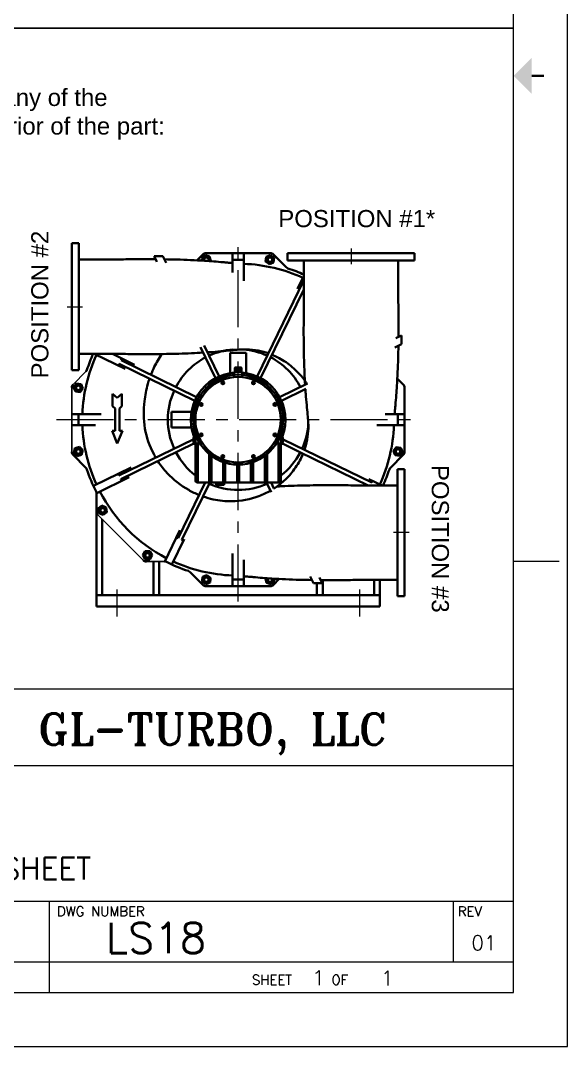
# Model space of a CAD drawing. Header units: inches. Extents: x 62 to 508, y 938 to 1278.
# Drawn here: x 412.4 to 508.1, y 938.5 to 1118 of the extents above; entities that cross this region are included whole.
import ezdxf
from ezdxf.enums import TextEntityAlignment as Align

# ---------------------------------------------------------------- set-up
doc = ezdxf.new("R2010")
doc.units = ezdxf.units.IN
doc.header["$MEASUREMENT"] = 0
doc.linetypes.add('点画线', pattern=[16, 10, -2, 2, -2])
doc.layers.add('Title Block', color=7, linetype='Continuous')
doc.layers.add('TXT', color=7, linetype='Continuous')
doc.layers.add('中心线层', color=1, linetype='点画线', lineweight=18)
doc.layers.add('粗实线层', color=7, linetype='Continuous', lineweight=35)
doc.styles.add('ACANSTS', font='romans.shx', dxfattribs={"height": 1})
doc.styles.add('Roman', font='romans')
doc.styles.add('ROMANS', font='romant.shx', dxfattribs={"height": 3.5})
doc.styles.get("Standard").update_dxf_attribs({"font": 'arial.ttf'})

# ---------------------------------------------------------------- blocks, each defined once
blk = doc.blocks.new('LONE STAR BLOWER TITLE BLOCK (SIZE A)')
at = {"layer": 'Title Block', "lineweight": 15}
for p, q in [((23.625, 0), (23.625, 18)), ((23.125, 0.5), (23.125, 17.5)), ((23.125, 4.5), (23.5469, 4.5)), ((23.125, 3.3125), (7.9451, 3.3125)), ((23.125, 3.3125), (9.0934, 3.3125)), ((23.125, 0.5), (23.125, 3.3125)), ((23.125, 2.6037), (17.3, 2.6037)), ((23.125, 1.3438), (17.3, 1.3438)), ((18.8158, 1.3438), (18.8158, 0.5)), ((22.5625, 1.3438), (22.5625, 0.7813)), ((23.125, 0.7813), (17.3, 0.7813)), ((0.5, 0.5), (23.125, 0.5)), ((15.025, 0.5), (23.125, 0.5)), ((0, 0), (23.625, 0))]:
    blk.add_line(p, q, dxfattribs=at)
at = {"layer": 'Title Block', "lineweight": 15, "const_width": 0.0225}
blk.add_lwpolyline([(23.4062, 9), (23.2938, 9)], dxfattribs=at)
at = {"layer": 'Title Block', "lineweight": 15}
blk.add_solid([(23.2938, 8.8313), (23.2938, 9.1688), (23.125, 9)], dxfattribs=at)
at = {"layer": 'Title Block', "lineweight": 15, "style": 'ACANSTS'}
for s, p in [('DWG NUMBER', (18.8873, 1.2088)), ('REV', (22.6075, 1.2088))]:
    blk.add_text(s, height=0.09, dxfattribs=at).set_placement(p)
blk.add_text('SHEET     OF', height=0.09, dxfattribs=at).set_placement((20.6971, 0.6181), align=Align.MIDDLE_LEFT)
at = {"layer": 'Title Block', "lineweight": 5, "insert": (18.7139, 3.0878), "char_height": 4.065102, "width": 5.507494, "attachment_point": 1, "style": 'ROMANS'}
blk.add_mtext('{\\H0.07143x;GL-TURBO, LLC}', dxfattribs=at)
at = {"layer": 'Title Block', "lineweight": 15, "style": 'ACANSTS'}
for tag, p, height in [('DRAWN_BY', (14.3692, 2.2855), 0.135), ('DRAWN_DATE', (15.5145, 2.2938), 0.135), ('DRAWING_SUBTITLE', (17.5134, 1.9768), 0.2025), ('CHECKED_BY', (14.3914, 1.9397), 0.135), ('CHECK_DATE', (15.4958, 1.9404), 0.135), ('ENGINEER', (14.3854, 1.6081), 0.135), ('ENG_DATE', (15.4868, 1.6029), 0.135), ('DRAWING_SUBTITLE', (17.5109, 1.5494), 0.2025), ('MANUFACTURING', (14.3811, 1.2706), 0.135), ('MFG_DATE', (15.4879, 1.2695), 0.135), ('CONTROL', (14.3811, 0.9331), 0.135), ('CONTROL_DATE', (15.4879, 0.932), 0.135), ('CAGE_CODE', (17.7275, 0.9163), 0.135), ('MODEL_FILE_NAME', (8.2952, 0.6111), 0.135), ('APPROVED_BY', (14.3698, 0.5685), 0.135), ('APPROVAL_DATE', (15.4796, 0.5615), 0.135)]:
    blk.add_attdef(tag, p, '', height=height, dxfattribs=at)
at = {"layer": 'Title Block', "lineweight": 15, "style": 'Roman', "flags": 8}
for tag, height, p in [('DWG_NUMBER', 0.2812, (18.9096, 1.1474)), ('SCALE', 0.135, (17.9035, 0.7041)), ('SHEETNUMBER', 0.135, (21.2556, 0.7041)), ('TOTA_SHEETS', 0.135, (21.8939, 0.7016))]:
    blk.add_attdef(tag, text='', height=height, dxfattribs=at).set_placement(p, align=Align.TOP_LEFT)
at = {"layer": 'Title Block', "lineweight": 15, "style": 'ACANSTS'}
blk.add_attdef('REVISION', text='', height=0.135, dxfattribs=at).set_placement((22.8495, 0.8933), align=Align.CENTER)

msp = doc.modelspace()

# ---------------------------------------------------------------- linework, layer by layer
for p, q in [((498.698, 1116.629), (300.05, 1116.629)), ((422.59, 1079.039), (421.33, 1079.039)), ((421.33, 1079.039), (421.33, 1079.039)), ((421.33, 1079.039), (421.33, 1057.817)), ((422.59, 1076.19), (422.59, 1079.039)), ((422.59, 1079.039), (422.59, 1079.039)), ((451.448, 1077.287), (449.479, 1077.287)), ((451.448, 1077.287), (451.448, 1077.287)), ((481.349, 1077.287), (460.127, 1077.287)), ((481.349, 1076.028), (481.349, 1077.287)), ((481.349, 1077.287), (481.349, 1077.287)), ((423.037, 1076.179), (422.59, 1076.19)), ((422.59, 1076.19), (422.59, 1076.19)), ((423.484, 1076.176), (423.037, 1076.179)), ((436.008, 1076.22), (435.561, 1076.221)), ((437.282, 1076.752), (435.748, 1076.754)), ((435.748, 1076.754), (435.748, 1076.754)), ((435.748, 1076.754), (436.008, 1076.22)), ((436.008, 1076.22), (436.008, 1076.22)), ((437.546, 1076.21), (437.282, 1076.752)), ((437.282, 1076.752), (437.282, 1076.752)), ((437.737, 1076.208), (437.546, 1076.21)), ((437.546, 1076.21), (437.546, 1076.21)), ((437.927, 1076.205), (437.737, 1076.208)), ((438.118, 1076.203), (437.927, 1076.205)), ((438.308, 1076.2), (438.118, 1076.203)), ((438.499, 1076.197), (438.308, 1076.2)), ((438.689, 1076.194), (438.499, 1076.197)), ((438.88, 1076.19), (438.689, 1076.194)), ((439.07, 1076.186), (438.88, 1076.19)), ((478.486, 1075.133), (478.49, 1075.58)), ((478.49, 1075.58), (478.5, 1076.028)), ((478.5, 1076.028), (478.5, 1076.028)), ((478.5, 1076.028), (481.349, 1076.028)), ((481.349, 1076.028), (481.349, 1076.028)), ((478.487, 1074.686), (478.486, 1075.133)), ((478.489, 1074.239), (478.487, 1074.686)), ((478.49, 1073.791), (478.489, 1074.239)), ((478.49, 1073.344), (478.49, 1073.791)), ((478.49, 1072.897), (478.49, 1073.344)), ((478.49, 1072.449), (478.49, 1072.897)), ((478.491, 1072.002), (478.49, 1072.449)), ((478.493, 1071.555), (478.491, 1072.002)), ((478.495, 1071.108), (478.493, 1071.555)), ((478.498, 1070.66), (478.495, 1071.108)), ((478.501, 1070.213), (478.498, 1070.66)), ((478.531, 1064.398), (478.53, 1064.846)), ((478.53, 1062.609), (478.531, 1063.056)), ((479.064, 1062.869), (478.53, 1062.609)), ((478.532, 1063.951), (478.531, 1064.398)), ((478.531, 1063.056), (478.532, 1063.504)), ((478.532, 1063.504), (478.532, 1063.951)), ((479.062, 1061.336), (479.064, 1062.869)), ((479.064, 1062.869), (479.064, 1062.869)), ((478.515, 1060.69), (478.518, 1060.88)), ((478.518, 1060.88), (478.52, 1061.071)), ((478.52, 1061.071), (479.062, 1061.336)), ((478.52, 1061.071), (478.52, 1061.071)), ((478.53, 1062.609), (478.53, 1062.609)), ((479.062, 1061.336), (479.062, 1061.336)), ((478.483, 1058.975), (478.488, 1059.166)), ((478.488, 1059.166), (478.492, 1059.356)), ((478.492, 1059.356), (478.496, 1059.547)), ((478.496, 1059.547), (478.5, 1059.737)), ((478.5, 1059.737), (478.504, 1059.928)), ((478.504, 1059.928), (478.507, 1060.118)), ((478.507, 1060.118), (478.51, 1060.309)), ((478.51, 1060.309), (478.513, 1060.499)), ((478.513, 1060.499), (478.515, 1060.69)), ((478.427, 1057.261), (478.434, 1057.452)), ((478.434, 1057.452), (478.441, 1057.642)), ((478.441, 1057.642), (478.448, 1057.833)), ((478.448, 1057.833), (478.455, 1058.023)), ((478.455, 1058.023), (478.461, 1058.213)), ((478.461, 1058.213), (478.467, 1058.404)), ((478.467, 1058.404), (478.473, 1058.594)), ((478.473, 1058.594), (478.478, 1058.785)), ((478.478, 1058.785), (478.483, 1058.975)), ((423.798, 1056.565), (421.56, 1054.327)), ((423.989, 1056.876), (423.798, 1056.565)), ((423.989, 1056.876), (423.798, 1056.565)), ((448.204, 1055.696), (447.484, 1055.442)), ((448.945, 1055.88), (448.204, 1055.696)), ((449.701, 1055.991), (448.945, 1055.88)), ((450.464, 1056.028), (449.701, 1055.991)), ((451.227, 1055.991), (450.464, 1056.028)), ((451.982, 1055.88), (451.227, 1055.991)), ((452.724, 1055.696), (451.982, 1055.88)), ((453.444, 1055.442), (452.724, 1055.696)), ((478.336, 1055.358), (478.347, 1055.548)), ((478.347, 1055.548), (478.357, 1055.738)), ((478.357, 1055.738), (478.367, 1055.929)), ((478.367, 1055.929), (478.376, 1056.119)), ((478.376, 1056.119), (478.385, 1056.309)), ((478.385, 1056.309), (478.394, 1056.5)), ((478.394, 1056.5), (478.403, 1056.69)), ((478.403, 1056.69), (478.411, 1056.88)), ((478.411, 1056.88), (478.419, 1057.071)), ((478.419, 1057.071), (478.427, 1057.261)), ((421.33, 1053.771), (421.33, 1051.436)), ((444.947, 1053.772), (444.428, 1053.211)), ((445.517, 1054.28), (444.947, 1053.772)), ((446.134, 1054.73), (445.517, 1054.28)), ((446.791, 1055.119), (446.134, 1054.73)), ((447.484, 1055.442), (446.791, 1055.119)), ((454.136, 1055.119), (453.444, 1055.442)), ((454.793, 1054.73), (454.136, 1055.119)), ((455.41, 1054.28), (454.793, 1054.73)), ((455.98, 1053.772), (455.41, 1054.28)), ((456.499, 1053.211), (455.98, 1053.772)), ((479.367, 1054.327), (478.336, 1055.358)), ((478.336, 1055.358), (478.336, 1055.358)), ((479.381, 1054.313), (479.367, 1054.327)), ((479.367, 1054.327), (479.367, 1054.327)), ((479.395, 1054.297), (479.381, 1054.313)), ((479.409, 1054.282), (479.395, 1054.297)), ((479.422, 1054.266), (479.409, 1054.282)), ((479.435, 1054.25), (479.422, 1054.266)), ((479.447, 1054.233), (479.435, 1054.25)), ((479.459, 1054.217), (479.447, 1054.233)), ((479.47, 1054.199), (479.459, 1054.217)), ((479.481, 1054.182), (479.47, 1054.199)), ((479.492, 1054.164), (479.481, 1054.182)), ((479.502, 1054.146), (479.492, 1054.164)), ((479.512, 1054.128), (479.502, 1054.146)), ((479.521, 1054.11), (479.512, 1054.128)), ((479.529, 1054.091), (479.521, 1054.11)), ((479.538, 1054.072), (479.529, 1054.091)), ((479.545, 1054.053), (479.538, 1054.072)), ((479.552, 1054.033), (479.545, 1054.053)), ((479.559, 1054.014), (479.552, 1054.033)), ((479.565, 1053.994), (479.559, 1054.014)), ((479.571, 1053.974), (479.565, 1053.994)), ((479.576, 1053.954), (479.571, 1053.974)), ((479.58, 1053.934), (479.576, 1053.954)), ((479.584, 1053.914), (479.58, 1053.934)), ((479.588, 1053.894), (479.584, 1053.914)), ((479.591, 1053.873), (479.588, 1053.894)), ((479.593, 1053.853), (479.591, 1053.873)), ((479.595, 1053.832), (479.593, 1053.853)), ((479.596, 1053.812), (479.595, 1053.832)), ((479.597, 1053.791), (479.596, 1053.812)), ((479.598, 1053.771), (479.597, 1053.791)), ((479.598, 1051.436), (479.598, 1053.771)), ((479.598, 1053.771), (479.598, 1053.771)), ((443.566, 1051.952), (443.231, 1051.266)), ((443.967, 1052.602), (443.566, 1051.952)), ((444.428, 1053.211), (443.967, 1052.602)), ((456.96, 1052.602), (456.499, 1053.211)), ((457.361, 1051.952), (456.96, 1052.602)), ((457.696, 1051.266), (457.361, 1051.952)), ((421.33, 1051.436), (421.33, 1051.436)), ((421.33, 1051.436), (421.33, 1049.138)), ((442.963, 1050.551), (442.766, 1049.813)), ((443.231, 1051.266), (442.963, 1050.551)), ((457.964, 1050.551), (457.696, 1051.266)), ((458.161, 1049.813), (457.964, 1050.551)), ((479.598, 1049.138), (479.598, 1051.436)), ((479.598, 1051.436), (479.598, 1051.436)), ((421.33, 1049.138), (421.33, 1049.138)), ((421.33, 1049.138), (421.33, 1047.169)), ((442.642, 1049.059), (442.59, 1048.206)), ((442.766, 1049.813), (442.642, 1049.059)), ((442.642, 1049.059), (442.642, 1049.059)), ((458.285, 1049.059), (458.161, 1049.813)), ((458.289, 1049.029), (458.285, 1049.059)), ((458.285, 1049.059), (458.285, 1049.059)), ((458.292, 1048.999), (458.289, 1049.029)), ((458.295, 1048.969), (458.292, 1048.999)), ((458.298, 1048.939), (458.295, 1048.969)), ((458.301, 1048.909), (458.298, 1048.939)), ((458.304, 1048.879), (458.301, 1048.909)), ((458.307, 1048.848), (458.304, 1048.879)), ((458.31, 1048.818), (458.307, 1048.848)), ((458.312, 1048.788), (458.31, 1048.818)), ((458.314, 1048.758), (458.312, 1048.788)), ((458.317, 1048.728), (458.314, 1048.758)), ((458.319, 1048.698), (458.317, 1048.728)), ((458.321, 1048.667), (458.319, 1048.698)), ((458.323, 1048.637), (458.321, 1048.667)), ((458.325, 1048.607), (458.323, 1048.637)), ((458.326, 1048.577), (458.325, 1048.607)), ((458.328, 1048.547), (458.326, 1048.577)), ((458.329, 1048.516), (458.328, 1048.547)), ((458.331, 1048.486), (458.329, 1048.516)), ((458.332, 1048.456), (458.331, 1048.486)), ((458.333, 1048.426), (458.332, 1048.456)), ((458.334, 1048.396), (458.333, 1048.426)), ((458.335, 1048.365), (458.334, 1048.396)), ((458.336, 1048.335), (458.335, 1048.365)), ((458.336, 1048.305), (458.336, 1048.335)), ((479.598, 1047.169), (479.598, 1049.138)), ((421.33, 1047.169), (421.33, 1047.169)), ((421.33, 1047.169), (421.33, 1042.537)), ((442.59, 1048.206), (442.63, 1047.353)), ((442.63, 1047.353), (442.763, 1046.509)), ((458.153, 1046.457), (458.291, 1047.3)), ((458.291, 1047.3), (458.338, 1048.154)), ((458.337, 1048.275), (458.336, 1048.305)), ((458.337, 1048.244), (458.337, 1048.275)), ((458.337, 1048.214), (458.337, 1048.244)), ((458.338, 1048.184), (458.337, 1048.214)), ((458.338, 1048.154), (458.338, 1048.184)), ((479.598, 1042.537), (479.598, 1047.169)), ((479.598, 1047.169), (479.598, 1047.169)), ((442.763, 1046.509), (442.987, 1045.684)), ((442.987, 1045.684), (443.298, 1044.889)), ((443.298, 1044.889), (443.694, 1044.132)), ((457.206, 1044.086), (457.607, 1044.841)), ((457.607, 1044.841), (457.924, 1045.634)), ((457.924, 1045.634), (458.153, 1046.457)), ((443.694, 1044.132), (444.17, 1043.422)), ((444.17, 1043.422), (444.72, 1042.768)), ((456.171, 1042.729), (456.726, 1043.38)), ((456.726, 1043.38), (457.206, 1044.086)), ((421.56, 1041.98), (423.798, 1039.742)), ((444.72, 1042.768), (445.337, 1042.177)), ((445.337, 1042.177), (446.015, 1041.657)), ((446.015, 1041.657), (446.745, 1041.213)), ((446.745, 1041.213), (447.519, 1040.851)), ((453.36, 1040.831), (454.136, 1041.188)), ((454.136, 1041.188), (454.869, 1041.627)), ((454.869, 1041.627), (455.55, 1042.143)), ((455.55, 1042.143), (456.171, 1042.729)), ((477.129, 1039.742), (479.367, 1041.98)), ((479.367, 1041.98), (479.381, 1041.995)), ((479.367, 1041.98), (479.367, 1041.98)), ((479.381, 1041.995), (479.395, 1042.01)), ((479.395, 1042.01), (479.409, 1042.025)), ((479.409, 1042.025), (479.422, 1042.041)), ((479.422, 1042.041), (479.435, 1042.057)), ((479.435, 1042.057), (479.447, 1042.074)), ((479.447, 1042.074), (479.459, 1042.091)), ((479.459, 1042.091), (479.47, 1042.108)), ((479.47, 1042.108), (479.481, 1042.125)), ((479.481, 1042.125), (479.492, 1042.143)), ((479.492, 1042.143), (479.502, 1042.161)), ((479.502, 1042.161), (479.512, 1042.179)), ((479.512, 1042.179), (479.521, 1042.198)), ((479.521, 1042.198), (479.529, 1042.216)), ((479.529, 1042.216), (479.538, 1042.235)), ((479.538, 1042.235), (479.545, 1042.254)), ((479.545, 1042.254), (479.552, 1042.274)), ((479.552, 1042.274), (479.559, 1042.293)), ((479.559, 1042.293), (479.565, 1042.313)), ((479.565, 1042.313), (479.571, 1042.333)), ((479.571, 1042.333), (479.576, 1042.353)), ((479.576, 1042.353), (479.58, 1042.373)), ((479.58, 1042.373), (479.584, 1042.393)), ((479.584, 1042.393), (479.588, 1042.413)), ((479.588, 1042.413), (479.591, 1042.434)), ((479.591, 1042.434), (479.593, 1042.454)), ((479.593, 1042.454), (479.595, 1042.475)), ((479.595, 1042.475), (479.596, 1042.495)), ((479.596, 1042.495), (479.597, 1042.516)), ((479.597, 1042.516), (479.598, 1042.537)), ((479.598, 1042.537), (479.598, 1042.537)), ((423.798, 1039.742), (423.989, 1039.432)), ((423.798, 1039.742), (423.989, 1039.432)), ((447.519, 1040.851), (448.327, 1040.575)), ((448.327, 1040.575), (449.161, 1040.388)), ((449.161, 1040.388), (450.01, 1040.293)), ((450.01, 1040.293), (450.865, 1040.29)), ((450.865, 1040.29), (451.714, 1040.38)), ((451.714, 1040.38), (452.549, 1040.561)), ((452.549, 1040.561), (453.36, 1040.831)), ((476.873, 1039.236), (476.906, 1039.334)), ((476.906, 1039.334), (476.938, 1039.432)), ((476.938, 1039.432), (477.129, 1039.742)), ((476.938, 1039.432), (477.129, 1039.742)), ((476.942, 1039.443), (476.938, 1039.432)), ((476.946, 1039.455), (476.942, 1039.443)), ((476.95, 1039.466), (476.946, 1039.455)), ((476.955, 1039.478), (476.95, 1039.466)), ((476.959, 1039.489), (476.955, 1039.478)), ((476.964, 1039.5), (476.959, 1039.489)), ((476.969, 1039.512), (476.964, 1039.5)), ((476.974, 1039.523), (476.969, 1039.512)), ((476.98, 1039.534), (476.974, 1039.523)), ((476.985, 1039.545), (476.98, 1039.534)), ((476.991, 1039.555), (476.985, 1039.545)), ((476.997, 1039.566), (476.991, 1039.555)), ((477.003, 1039.577), (476.997, 1039.566)), ((477.009, 1039.588), (477.003, 1039.577)), ((477.015, 1039.598), (477.009, 1039.588)), ((477.022, 1039.608), (477.015, 1039.598)), ((477.028, 1039.619), (477.022, 1039.608)), ((477.035, 1039.629), (477.028, 1039.619)), ((477.042, 1039.639), (477.035, 1039.629)), ((477.049, 1039.649), (477.042, 1039.639)), ((477.057, 1039.659), (477.049, 1039.649)), ((477.064, 1039.669), (477.057, 1039.659)), ((477.072, 1039.678), (477.064, 1039.669)), ((477.08, 1039.688), (477.072, 1039.678)), ((477.087, 1039.697), (477.08, 1039.688)), ((477.095, 1039.706), (477.087, 1039.697)), ((477.104, 1039.715), (477.095, 1039.706)), ((477.112, 1039.724), (477.104, 1039.715)), ((477.12, 1039.733), (477.112, 1039.724)), ((477.129, 1039.742), (477.12, 1039.733)), ((424.366, 1038.363), (424.402, 1038.267)), ((424.402, 1038.267), (424.439, 1038.171)), ((476.222, 1037.501), (476.261, 1037.597)), ((476.261, 1037.597), (476.3, 1037.692)), ((476.3, 1037.692), (476.338, 1037.787)), ((476.338, 1037.787), (476.377, 1037.883)), ((476.377, 1037.883), (476.414, 1037.979)), ((476.414, 1037.979), (476.452, 1038.075)), ((476.452, 1038.075), (476.489, 1038.171)), ((476.489, 1038.171), (476.525, 1038.267)), ((476.525, 1038.267), (476.562, 1038.363)), ((476.562, 1038.363), (476.598, 1038.46)), ((476.598, 1038.46), (476.633, 1038.556)), ((476.633, 1038.556), (476.669, 1038.653)), ((476.669, 1038.653), (476.704, 1038.75)), ((476.704, 1038.75), (476.738, 1038.847)), ((476.738, 1038.847), (476.772, 1038.944)), ((476.772, 1038.944), (476.806, 1039.041)), ((476.806, 1039.041), (476.84, 1039.139)), ((476.84, 1039.139), (476.873, 1039.236)), ((479.598, 1017.268), (479.598, 1038.49)), ((475.845, 1036.631), (475.854, 1036.651)), ((475.854, 1036.651), (475.896, 1036.745)), ((475.896, 1036.745), (475.938, 1036.839)), ((475.938, 1036.839), (475.98, 1036.933)), ((475.98, 1036.933), (476.021, 1037.027)), ((476.021, 1037.027), (476.062, 1037.122)), ((476.062, 1037.122), (476.102, 1037.217)), ((476.102, 1037.217), (476.143, 1037.311)), ((476.143, 1037.311), (476.182, 1037.406)), ((476.182, 1037.406), (476.222, 1037.501)), ((425.576, 1035.601), (425.661, 1035.246)), ((425.576, 1035.601), (425.661, 1035.246)), ((425.661, 1035.246), (425.661, 1017.445)), ((425.661, 1032.081), (425.661, 1035.246)), ((433.835, 1023.581), (425.891, 1031.525)), ((437.556, 1023.35), (434.391, 1023.35)), ((441.742, 1021.679), (442.052, 1021.488)), ((441.742, 1021.679), (442.052, 1021.488)), ((442.052, 1021.488), (444.29, 1019.25)), ((456.637, 1019.25), (457.668, 1020.281)), ((461.857, 1020.121), (462.047, 1020.117)), ((462.047, 1020.117), (462.238, 1020.114)), ((462.238, 1020.114), (462.428, 1020.11)), ((462.428, 1020.11), (462.619, 1020.107)), ((462.619, 1020.107), (462.809, 1020.104)), ((462.809, 1020.104), (463, 1020.102)), ((463, 1020.102), (463.191, 1020.099)), ((463.191, 1020.099), (463.381, 1020.097)), ((463.381, 1020.097), (463.381, 1020.097)), ((463.381, 1020.097), (463.646, 1019.555)), ((465.179, 1019.553), (464.919, 1020.087)), ((464.919, 1020.087), (464.919, 1020.087)), ((464.919, 1020.087), (465.367, 1020.086)), ((465.367, 1020.086), (465.814, 1020.085)), ((475.267, 1017.445), (475.267, 1020.128)), ((477.443, 1020.131), (477.89, 1020.128)), ((477.89, 1020.128), (478.338, 1020.118)), ((478.338, 1020.118), (478.338, 1020.118)), ((478.338, 1020.118), (478.338, 1017.268)), ((444.29, 1019.25), (444.29, 1019.25)), ((444.29, 1019.25), (444.305, 1019.236)), ((444.305, 1019.236), (444.32, 1019.222)), ((444.32, 1019.222), (444.335, 1019.208)), ((444.335, 1019.208), (444.351, 1019.195)), ((444.351, 1019.195), (444.367, 1019.182)), ((444.367, 1019.182), (444.384, 1019.17)), ((444.384, 1019.17), (444.401, 1019.158)), ((444.401, 1019.158), (444.418, 1019.147)), ((444.418, 1019.147), (444.435, 1019.136)), ((444.435, 1019.136), (444.453, 1019.125)), ((444.453, 1019.125), (444.471, 1019.115)), ((444.471, 1019.115), (444.489, 1019.106)), ((444.489, 1019.106), (444.508, 1019.096)), ((444.508, 1019.096), (444.526, 1019.088)), ((444.526, 1019.088), (444.545, 1019.08)), ((444.545, 1019.08), (444.565, 1019.072)), ((444.565, 1019.072), (444.584, 1019.065)), ((444.584, 1019.065), (444.603, 1019.058)), ((444.603, 1019.058), (444.623, 1019.052)), ((444.623, 1019.052), (444.643, 1019.047)), ((444.643, 1019.047), (444.663, 1019.041)), ((444.663, 1019.041), (444.683, 1019.037)), ((444.683, 1019.037), (444.703, 1019.033)), ((444.703, 1019.033), (444.724, 1019.029)), ((444.724, 1019.029), (444.744, 1019.026)), ((444.744, 1019.026), (444.764, 1019.024)), ((444.764, 1019.024), (444.785, 1019.022)), ((444.785, 1019.022), (444.806, 1019.021)), ((444.806, 1019.021), (444.826, 1019.02)), ((444.826, 1019.02), (444.847, 1019.02)), ((444.847, 1019.02), (444.847, 1019.02)), ((444.847, 1019.02), (449.479, 1019.02)), ((449.479, 1019.02), (449.479, 1019.02)), ((449.479, 1019.02), (451.448, 1019.02)), ((449.479, 1019.02), (449.479, 1019.02)), ((449.479, 1019.02), (451.448, 1019.02)), ((451.448, 1019.02), (451.448, 1019.02)), ((451.448, 1019.02), (456.081, 1019.02)), ((456.081, 1019.02), (456.081, 1019.02)), ((456.081, 1019.02), (456.101, 1019.02)), ((456.101, 1019.02), (456.122, 1019.021)), ((456.122, 1019.021), (456.142, 1019.022)), ((456.142, 1019.022), (456.163, 1019.024)), ((456.163, 1019.024), (456.183, 1019.026)), ((456.183, 1019.026), (456.204, 1019.029)), ((456.204, 1019.029), (456.224, 1019.033)), ((456.224, 1019.033), (456.244, 1019.037)), ((456.244, 1019.037), (456.264, 1019.041)), ((456.264, 1019.041), (456.284, 1019.047)), ((456.284, 1019.047), (456.304, 1019.052)), ((456.304, 1019.052), (456.324, 1019.058)), ((456.324, 1019.058), (456.343, 1019.065)), ((456.343, 1019.065), (456.363, 1019.072)), ((456.363, 1019.072), (456.382, 1019.08)), ((456.382, 1019.08), (456.401, 1019.088)), ((456.401, 1019.088), (456.42, 1019.096)), ((456.42, 1019.096), (456.438, 1019.106)), ((456.438, 1019.106), (456.456, 1019.115)), ((456.456, 1019.115), (456.474, 1019.125)), ((456.474, 1019.125), (456.492, 1019.136)), ((456.492, 1019.136), (456.509, 1019.147)), ((456.509, 1019.147), (456.527, 1019.158)), ((456.527, 1019.158), (456.543, 1019.17)), ((456.543, 1019.17), (456.56, 1019.182)), ((456.56, 1019.182), (456.576, 1019.195)), ((456.576, 1019.195), (456.592, 1019.208)), ((456.592, 1019.208), (456.607, 1019.222)), ((456.607, 1019.222), (456.623, 1019.236)), ((456.623, 1019.236), (456.637, 1019.25)), ((456.637, 1019.25), (456.637, 1019.25)), ((463.646, 1019.555), (463.646, 1019.555)), ((463.646, 1019.555), (465.179, 1019.553)), ((465.179, 1019.553), (465.179, 1019.553)), ((475.267, 1015.476), (475.267, 1017.445)), ((478.338, 1017.268), (478.338, 1017.268)), ((478.338, 1017.268), (479.598, 1017.268)), ((479.598, 1017.268), (479.598, 1017.268)), ((464.637, 1015.476), (471.724, 1015.476)), ((471.724, 1015.476), (471.724, 1015.476)), ((471.724, 1015.476), (475.267, 1015.476)), ((475.267, 1015.476), (475.267, 1015.476))]:
    msp.add_line(p, q)
msp.add_arc((450.464, 1048.154), 12.303, 85.34875, 94.43224)
at = {"layer": '中心线层'}
for p, q in [((450.464, 1016.327), (450.464, 1079.981)), ((470.227, 1078.079), (470.227, 1075.379)), ((420.539, 1067.917), (423.239, 1067.917)), ((418.637, 1048.154), (482.291, 1048.154)), ((480.389, 1028.39), (477.689, 1028.39)), ((429.204, 1018.429), (429.204, 1013.705)), ((471.724, 1018.429), (471.724, 1013.705))]:
    msp.add_line(p, q, dxfattribs=at)
at = {"layer": '粗实线层'}
for p, q in [((422.59, 1079.039), (421.33, 1079.039)), ((421.33, 1056.795), (421.33, 1079.039)), ((422.59, 1079.039), (422.59, 1056.795)), ((444.29, 1077.057), (443.259, 1076.026)), ((449.342, 1077.287), (444.847, 1077.287)), ((456.081, 1077.287), (449.342, 1077.287)), ((449.479, 1073.894), (449.479, 1077.287)), ((451.448, 1077.287), (451.448, 1072.421)), ((458.875, 1074.819), (456.637, 1077.057)), ((459.105, 1076.028), (459.105, 1077.287)), ((459.105, 1077.287), (481.349, 1077.287)), ((481.349, 1076.028), (481.349, 1077.287)), ((436.225, 1075.775), (435.748, 1076.754)), ((435.748, 1076.754), (437.282, 1076.752)), ((437.84, 1075.607), (437.282, 1076.752)), ((444.683, 1076.939), (444.105, 1076.36)), ((444.105, 1076.36), (444.211, 1075.965)), ((445.474, 1076.727), (444.683, 1076.939)), ((445.686, 1075.937), (445.474, 1076.727)), ((445.624, 1075.875), (445.686, 1075.937)), ((449.479, 1076.106), (451.448, 1076.106)), ((455.383, 1076.647), (455.276, 1075.835)), ((455.276, 1075.835), (455.925, 1075.337)), ((456.139, 1076.96), (455.383, 1076.647)), ((455.925, 1075.337), (456.681, 1075.65)), ((456.788, 1076.462), (456.139, 1076.96)), ((456.681, 1075.65), (456.788, 1076.462)), ((481.349, 1076.028), (459.105, 1076.028)), ((453.766, 1055.733), (461.983, 1072.581)), ((460.854, 1071.028), (461.801, 1072.97)), ((461.183, 1071.703), (461.484, 1071.556)), ((454.403, 1055.422), (461.975, 1070.948)), ((478.085, 1062.392), (479.064, 1062.869)), ((479.064, 1062.869), (479.062, 1061.336)), ((447.161, 1055.733), (444.524, 1061.139)), ((477.917, 1060.777), (479.062, 1061.336)), ((430.681, 1057.036), (425.269, 1059.676)), ((432.317, 1057.771), (428.443, 1059.66)), ((446.524, 1055.422), (443.887, 1060.829)), ((449.086, 1056.306), (449.086, 1059.851)), ((449.513, 1059.851), (449.086, 1059.851)), ((451.842, 1059.851), (449.513, 1059.851)), ((451.842, 1059.851), (451.842, 1056.306)), ((429.5, 1057.612), (429.647, 1057.912)), ((429.647, 1057.912), (442.884, 1051.456)), ((429.958, 1058.549), (430.104, 1058.85)), ((429.958, 1058.549), (443.195, 1052.093)), ((449.932, 1057.287), (449.873, 1057.228)), ((449.932, 1057.287), (450.995, 1057.287)), ((450.995, 1057.287), (451.054, 1057.228)), ((422.59, 1056.795), (421.33, 1056.795)), ((446.762, 1055.546), (447.071, 1054.801)), ((447.853, 1055.998), (448.161, 1055.255)), ((449.775, 1056.5), (449.775, 1055.602)), ((449.775, 1056.5), (451.153, 1056.5)), ((449.873, 1056.658), (449.873, 1057.228)), ((449.873, 1057.228), (449.881, 1057.228)), ((449.873, 1056.658), (451.054, 1056.658)), ((449.873, 1056.5), (449.873, 1056.618)), ((449.873, 1056.618), (451.054, 1056.618)), ((449.901, 1057.248), (449.881, 1057.228)), ((449.881, 1056.658), (449.881, 1057.228)), ((449.901, 1057.248), (449.901, 1056.658)), ((449.901, 1057.248), (449.996, 1057.248)), ((449.912, 1056.618), (449.912, 1056.658)), ((449.982, 1057.228), (449.996, 1057.248)), ((449.982, 1056.658), (449.982, 1057.228)), ((449.982, 1057.228), (450.122, 1057.228)), ((450.136, 1057.248), (450.122, 1057.228)), ((450.122, 1056.658), (450.122, 1057.228)), ((450.136, 1057.248), (450.136, 1056.658)), ((450.136, 1057.248), (450.365, 1057.248)), ((450.365, 1056.658), (450.365, 1057.248)), ((450.365, 1057.228), (450.562, 1057.228)), ((450.562, 1056.658), (450.562, 1057.248)), ((450.562, 1057.248), (450.792, 1057.248)), ((450.792, 1057.248), (450.792, 1056.658)), ((450.806, 1057.228), (450.792, 1057.248)), ((450.806, 1056.658), (450.806, 1057.228)), ((450.806, 1057.228), (450.945, 1057.228)), ((450.931, 1057.248), (450.945, 1057.228)), ((450.931, 1057.248), (451.026, 1057.248)), ((450.945, 1056.658), (450.945, 1057.228)), ((451.015, 1056.618), (451.015, 1056.658)), ((451.026, 1057.248), (451.026, 1056.658)), ((451.046, 1057.228), (451.026, 1057.248)), ((451.046, 1056.658), (451.046, 1057.228)), ((451.046, 1057.228), (451.054, 1057.228)), ((451.054, 1056.658), (451.054, 1057.228)), ((451.054, 1056.5), (451.054, 1056.618)), ((451.153, 1056.5), (451.153, 1055.602)), ((453.074, 1055.998), (452.766, 1055.255)), ((454.165, 1055.546), (453.856, 1054.801)), ((422.156, 1054.478), (421.658, 1053.829)), ((421.658, 1053.829), (421.971, 1053.073)), ((422.967, 1054.371), (422.156, 1054.478)), ((423.28, 1053.615), (422.967, 1054.371)), ((444.698, 1053.373), (444.971, 1053.846)), ((444.971, 1053.846), (445.517, 1053.846)), ((445.517, 1053.846), (445.555, 1053.78)), ((447.722, 1054.727), (447.654, 1054.61)), ((447.654, 1054.61), (447.722, 1054.493)), ((447.857, 1054.727), (447.722, 1054.727)), ((447.722, 1054.493), (447.857, 1054.493)), ((447.924, 1054.61), (447.857, 1054.727)), ((447.857, 1054.493), (447.924, 1054.61)), ((453.07, 1054.727), (453.003, 1054.61)), ((453.003, 1054.61), (453.07, 1054.493)), ((453.205, 1054.727), (453.07, 1054.727)), ((453.07, 1054.493), (453.205, 1054.493)), ((453.273, 1054.61), (453.205, 1054.727)), ((453.205, 1054.493), (453.273, 1054.61)), ((455.373, 1053.78), (455.411, 1053.846)), ((455.411, 1053.846), (455.956, 1053.846)), ((455.956, 1053.846), (456.229, 1053.373)), ((457.732, 1052.093), (462.588, 1054.461)), ((479.367, 1054.327), (478.336, 1055.358)), ((479.598, 1042.537), (479.598, 1053.771)), ((421.971, 1053.073), (422.782, 1052.966)), ((422.782, 1052.966), (423.28, 1053.615)), ((428.469, 1050.49), (428.469, 1052.656)), ((428.469, 1052.656), (429.295, 1051.962)), ((429.295, 1051.962), (430.122, 1052.656)), ((430.122, 1052.656), (430.122, 1050.49)), ((444.859, 1053.095), (444.698, 1053.373)), ((456.229, 1053.373), (456.068, 1053.095)), ((458.043, 1051.456), (462.328, 1053.546)), ((428.902, 1050.127), (428.469, 1050.49)), ((428.902, 1046.18), (428.902, 1050.127)), ((430.122, 1050.49), (429.689, 1050.127)), ((429.689, 1050.127), (429.689, 1046.18)), ((442.619, 1050.764), (443.356, 1050.458)), ((443.071, 1051.855), (443.803, 1051.552)), ((443.94, 1050.945), (443.872, 1050.828)), ((443.872, 1050.828), (443.94, 1050.711)), ((444.075, 1050.945), (443.94, 1050.945)), ((443.94, 1050.711), (444.075, 1050.711)), ((444.142, 1050.828), (444.075, 1050.945)), ((444.075, 1050.711), (444.142, 1050.828)), ((456.852, 1050.945), (456.785, 1050.828)), ((456.785, 1050.828), (456.852, 1050.711)), ((456.987, 1050.945), (456.852, 1050.945)), ((456.852, 1050.711), (456.987, 1050.711)), ((457.055, 1050.828), (456.987, 1050.945)), ((456.987, 1050.711), (457.055, 1050.828)), ((457.857, 1051.855), (457.124, 1051.552)), ((458.309, 1050.764), (457.571, 1050.458)), ((421.33, 1049.138), (426.489, 1049.138)), ((422.511, 1047.169), (422.511, 1049.138)), ((438.766, 1049.532), (438.766, 1046.776)), ((438.766, 1049.532), (442.312, 1049.532)), ((442.536, 1048.154), (442.809, 1048.626)), ((442.809, 1048.626), (443.001, 1048.626)), ((457.927, 1048.626), (458.118, 1048.626)), ((458.118, 1048.626), (458.391, 1048.154)), ((476.204, 1049.138), (479.598, 1049.138)), ((478.416, 1049.138), (478.416, 1047.169)), ((421.33, 1047.169), (425.481, 1047.169)), ((442.312, 1046.776), (438.766, 1046.776)), ((442.809, 1047.681), (442.536, 1048.154)), ((442.983, 1047.681), (442.809, 1047.681)), ((442.983, 1048.154), (442.983, 1037.528)), ((457.944, 1037.528), (457.944, 1048.154)), ((458.118, 1047.681), (457.944, 1047.681)), ((458.391, 1048.154), (458.118, 1047.681)), ((479.598, 1047.169), (474.731, 1047.169)), ((428.39, 1046.18), (428.902, 1046.18)), ((429.295, 1043.994), (428.39, 1046.18)), ((430.201, 1046.18), (429.295, 1043.994)), ((429.689, 1046.18), (430.201, 1046.18)), ((442.619, 1045.543), (442.983, 1045.694)), ((442.736, 1045.299), (442.983, 1045.299)), ((443.94, 1045.596), (443.872, 1045.479)), ((443.872, 1045.479), (443.94, 1045.362)), ((444.075, 1045.596), (443.94, 1045.596)), ((443.94, 1045.362), (444.075, 1045.362)), ((444.142, 1045.479), (444.075, 1045.596)), ((444.075, 1045.362), (444.142, 1045.479)), ((456.852, 1045.596), (456.785, 1045.479)), ((456.785, 1045.479), (456.852, 1045.362)), ((456.987, 1045.596), (456.852, 1045.596)), ((456.852, 1045.362), (456.987, 1045.362)), ((457.055, 1045.479), (456.987, 1045.596)), ((456.987, 1045.362), (457.055, 1045.479)), ((458.309, 1045.543), (457.944, 1045.694)), ((458.191, 1045.299), (457.944, 1045.299)), ((421.89, 1043.164), (421.678, 1042.373)), ((422.681, 1043.375), (421.89, 1043.164)), ((423.259, 1042.797), (422.681, 1043.375)), ((429.597, 1038.37), (442.598, 1044.711)), ((429.907, 1037.733), (442.692, 1043.969)), ((442.736, 1043.921), (442.983, 1043.921)), ((443.377, 1037.144), (443.377, 1044.006)), ((457.55, 1037.144), (457.55, 1044.006)), ((458.191, 1043.921), (457.944, 1043.921)), ((461.259, 1042.494), (458.235, 1043.969)), ((473.866, 1037.134), (458.33, 1044.711)), ((478.145, 1043.341), (477.647, 1042.692)), ((478.957, 1043.234), (478.145, 1043.341)), ((479.27, 1042.478), (478.957, 1043.234)), ((421.56, 1041.98), (423.798, 1039.742)), ((421.678, 1042.373), (422.257, 1041.795)), ((422.257, 1041.795), (423.047, 1042.006)), ((423.047, 1042.006), (423.259, 1042.797)), ((445.405, 1037.144), (445.405, 1042.473)), ((445.798, 1037.144), (445.798, 1041.539)), ((447.722, 1041.814), (447.654, 1041.697)), ((447.654, 1041.697), (447.722, 1041.58)), ((447.857, 1041.814), (447.722, 1041.814)), ((447.722, 1041.58), (447.857, 1041.58)), ((447.924, 1041.697), (447.857, 1041.814)), ((447.857, 1041.58), (447.924, 1041.697)), ((453.07, 1041.814), (453.003, 1041.697)), ((453.003, 1041.697), (453.07, 1041.58)), ((453.205, 1041.814), (453.07, 1041.814)), ((453.07, 1041.58), (453.205, 1041.58)), ((453.273, 1041.697), (453.205, 1041.814)), ((453.205, 1041.58), (453.273, 1041.697)), ((455.129, 1037.144), (455.129, 1041.539)), ((455.523, 1037.144), (455.523, 1042.473)), ((473.258, 1036.642), (461.276, 1042.486)), ((477.129, 1039.742), (479.367, 1041.98)), ((477.647, 1042.692), (477.96, 1041.936)), ((477.96, 1041.936), (478.772, 1041.829)), ((478.772, 1041.829), (479.27, 1042.478)), ((431.755, 1039.795), (425.111, 1036.555)), ((447.826, 1037.144), (447.826, 1040.887)), ((448.22, 1037.144), (448.22, 1040.5)), ((450.267, 1037.144), (450.267, 1040.302)), ((450.661, 1037.144), (450.661, 1040.302)), ((452.708, 1037.144), (452.708, 1040.5)), ((453.101, 1037.144), (453.101, 1040.887)), ((478.338, 1039.512), (479.598, 1039.512)), ((478.338, 1017.268), (478.338, 1039.512)), ((479.598, 1039.512), (479.598, 1017.268)), ((431.373, 1038.076), (425.715, 1035.316)), ((429.597, 1038.37), (429.45, 1038.671)), ((430.054, 1037.433), (429.907, 1037.733)), ((473.338, 1037.763), (475.659, 1036.632)), ((439.959, 1027.424), (444.7, 1037.144)), ((440.596, 1027.114), (445.488, 1037.144)), ((457.56, 1037.144), (443.368, 1037.144)), ((446.625, 1037.144), (446.625, 1036.736)), ((446.625, 1036.736), (446.625, 1037.144)), ((448.003, 1036.736), (446.625, 1036.736)), ((448.003, 1037.144), (448.003, 1036.736)), ((448.003, 1036.736), (448.003, 1037.144)), ((456.244, 1035.494), (455.439, 1037.144)), ((456.737, 1036.1), (456.228, 1037.144)), ((474.013, 1037.434), (473.866, 1037.134)), ((425.661, 1015.476), (425.661, 1035.246)), ((426.624, 1033.107), (425.975, 1032.609)), ((425.975, 1032.609), (426.082, 1031.798)), ((427.38, 1032.794), (426.624, 1033.107)), ((427.487, 1031.983), (427.38, 1032.794)), ((426.082, 1031.798), (426.838, 1031.484)), ((426.661, 1017.445), (426.661, 1030.755)), ((426.838, 1031.484), (427.487, 1031.983)), ((437.599, 1023.349), (440.259, 1028.803)), ((438.867, 1022.806), (441.018, 1027.216)), ((439.959, 1027.424), (439.658, 1027.571)), ((440.897, 1026.967), (440.596, 1027.114)), ((434.197, 1025.129), (433.788, 1024.421)), ((435.015, 1025.129), (434.197, 1025.129)), ((435.424, 1024.421), (435.015, 1025.129)), ((433.788, 1024.421), (434.197, 1023.712)), ((434.197, 1023.712), (435.015, 1023.712)), ((435.015, 1023.712), (435.424, 1024.421)), ((435.661, 1017.445), (435.661, 1023.35)), ((436.661, 1017.445), (436.661, 1023.35)), ((449.479, 1019.02), (449.479, 1024.726)), ((451.448, 1019.02), (451.448, 1023.602)), ((442.052, 1021.488), (444.29, 1019.25)), ((444.246, 1020.657), (444.139, 1019.846)), ((444.139, 1019.846), (444.788, 1019.347)), ((445.002, 1020.97), (444.246, 1020.657)), ((444.788, 1019.347), (445.544, 1019.661)), ((445.651, 1020.472), (445.002, 1020.97)), ((445.544, 1019.661), (445.651, 1020.472)), ((449.479, 1020.201), (451.448, 1020.201)), ((455.303, 1020.432), (455.242, 1020.371)), ((455.242, 1020.371), (455.454, 1019.58)), ((456.244, 1019.368), (456.823, 1019.947)), ((456.637, 1019.25), (457.668, 1020.281)), ((456.823, 1019.947), (456.717, 1020.342)), ((463.087, 1020.7), (463.646, 1019.555)), ((464.702, 1020.532), (465.179, 1019.553)), ((465.267, 1017.445), (465.267, 1020.086)), ((474.267, 1017.445), (474.267, 1020.126)), ((475.267, 1015.476), (475.267, 1020.128)), ((444.847, 1019.02), (456.081, 1019.02)), ((455.454, 1019.58), (456.244, 1019.368)), ((465.179, 1019.553), (463.646, 1019.555)), ((464.267, 1017.445), (464.267, 1019.554)), ((475.267, 1017.445), (425.661, 1017.445)), ((478.338, 1017.268), (479.598, 1017.268)), ((425.661, 1015.476), (475.267, 1015.476))]:
    msp.add_line(p, q, dxfattribs=at)
for points in [[(442.983, 1037.528), (442.988, 1037.468), (443.016, 1037.372), (443.07, 1037.283), (443.151, 1037.21), (443.257, 1037.16), (443.368, 1037.144)], [(457.56, 1037.144), (457.67, 1037.16), (457.775, 1037.209), (457.855, 1037.282), (457.91, 1037.369), (457.939, 1037.465), (457.944, 1037.528)]]:
    msp.add_lwpolyline(points, dxfattribs=at)
for centre, radius in [((456.032, 1076.148), 0.709), ((456.032, 1076.148), 0.472), ((456.032, 1076.148), 0.394), ((450.464, 1048.154), 7.874), ((450.464, 1048.154), 7.48), ((422.469, 1053.722), 0.709), ((422.469, 1053.722), 0.472), ((422.469, 1053.722), 0.394), ((447.789, 1054.61), 0.256), ((447.789, 1054.61), 0.244), ((447.789, 1054.61), 0.135), ((453.138, 1054.61), 0.256), ((453.138, 1054.61), 0.244), ((453.138, 1054.61), 0.135), ((444.007, 1050.828), 0.256), ((444.007, 1050.828), 0.244), ((444.007, 1050.828), 0.135), ((456.92, 1050.828), 0.256), ((456.92, 1050.828), 0.244), ((456.92, 1050.828), 0.135), ((444.007, 1045.479), 0.256), ((444.007, 1045.479), 0.244), ((444.007, 1045.479), 0.135), ((456.92, 1045.479), 0.256), ((456.92, 1045.479), 0.244), ((456.92, 1045.479), 0.135), ((422.469, 1042.585), 0.709), ((422.469, 1042.585), 0.472), ((422.469, 1042.585), 0.394), ((478.459, 1042.585), 0.709), ((478.459, 1042.585), 0.472), ((478.459, 1042.585), 0.394), ((447.789, 1041.697), 0.256), ((447.789, 1041.697), 0.244), ((447.789, 1041.697), 0.135), ((453.138, 1041.697), 0.256), ((453.138, 1041.697), 0.244), ((453.138, 1041.697), 0.135), ((426.731, 1032.296), 0.709), ((426.731, 1032.296), 0.472), ((426.731, 1032.296), 0.394), ((434.606, 1024.421), 0.709), ((434.606, 1024.421), 0.472), ((434.606, 1024.421), 0.394), ((444.895, 1020.159), 0.709), ((444.895, 1020.159), 0.472), ((444.895, 1020.159), 0.394)]:
    msp.add_circle(centre, radius, dxfattribs=at)
for centre, radius, start, end in [((444.847, 1076.5), 0.787, 90, 135), ((456.081, 1076.5), 0.787, 45, 90), ((444.895, 1076.148), 0.709, 337.78104, 195), ((444.895, 1076.148), 0.472, 328.07511, 204.23541), ((444.895, 1076.148), 0.413, 120, 208.66803), ((444.895, 1076.148), 0.394, 321.80698, 210.50313), ((444.895, 1076.148), 0.413, 323.64218, 60), ((450.464, 1048.154), 27.283, 65.44702, 87.9326), ((456.032, 1076.148), 0.413, 97.5, 37.5), ((459.432, 1075.376), 0.787, 225, 251.76551), ((450.464, 1048.154), 27.874, 65.5833, 71.7655), ((450.464, 1048.154), 27.283, 155.44702, 177.9326), ((450.464, 1048.154), 27.874, 155.5833, 161.7655), ((450.464, 1048.154), 12.303, 94.43224, 114.34965), ((450.464, 1048.154), 12.303, 65.65035, 85.56776), ((450.464, 1048.154), 12.303, 117.65035, 152.34965), ((450.464, 1048.154), 12.303, 27.65035, 62.34965), ((423.242, 1057.122), 0.787, 314.99998, 341.76555), ((450.464, 1048.154), 8.268, 94.78019, 200.28093), ((450.464, 1048.154), 8.268, 339.71907, 85.21981), ((422.117, 1053.771), 0.787, 135, 180), ((422.469, 1053.722), 0.413, 187.5, 127.5), ((445.244, 1053.373), 0.472, 53.46684, 215.73091), ((455.683, 1053.373), 0.472, 324.26858, 126.53289), ((478.81, 1053.771), 0.787, 0, 45), ((450.464, 1048.154), 12.303, 155.65035, 204.34965), ((443.082, 1048.154), 0.472, 99.88505, 257.94243), ((457.846, 1048.154), 0.472, 282.05774, 80.11504), ((450.464, 1048.154), 27.283, 182.0674, 204.55298), ((450.464, 1048.154), 12.303, 335.65035, 357.22721), ((450.464, 1048.154), 27.283, 335.44702, 357.9326), ((444.761, 1044.61), 2.165, 162.20841, 197.79159), ((442.736, 1045.26), 0.0394, 90, 162.20841), ((458.191, 1045.26), 0.0394, 17.79159, 90), ((456.167, 1044.61), 2.165, 342.20841, 17.79159), ((422.469, 1042.585), 0.413, 210, 150), ((442.736, 1043.961), 0.0394, 197.79159, 270), ((443.771, 1044.006), 0.394, 31.78833, 180), ((457.157, 1044.006), 0.394, 0, 148.21167), ((458.191, 1043.961), 0.0394, 270, 342.20841), ((478.459, 1042.585), 0.413, 7.5, 307.5), ((422.117, 1042.537), 0.787, 180, 225), ((450.464, 1048.154), 12.303, 207.65035, 232.55497), ((445.011, 1042.473), 0.394, 0, 46.17167), ((446.192, 1041.539), 0.394, 57.14601, 180), ((447.432, 1040.887), 0.394, 0, 67.35626), ((453.495, 1040.887), 0.394, 112.64374, 180), ((454.735, 1041.539), 0.394, 0, 122.85399), ((455.916, 1042.473), 0.394, 133.82833, 180), ((450.464, 1048.154), 12.303, 307.44503, 332.34965), ((478.81, 1042.537), 0.787, 315, 0), ((423.242, 1039.185), 0.787, 18.23457, 44.99997), ((450.464, 1048.154), 27.874, 198.2345, 206.7655), ((448.613, 1040.5), 0.394, 76.40838, 180), ((449.873, 1040.302), 0.394, 0, 85.69878), ((451.054, 1040.302), 0.394, 94.30122, 180), ((452.314, 1040.5), 0.394, 0, 103.59162), ((450.464, 1048.154), 27.874, 335.5833, 341.7655), ((477.686, 1039.185), 0.787, 134.99998, 161.76555), ((450.464, 1048.154), 12.303, 245.65035, 294.34965), ((424.873, 1035.246), 0.787, 360, 26.76551), ((424.873, 1035.246), 0.787, 359.99998, 26.76555), ((450.464, 1048.154), 27.283, 207.44702, 242.55298), ((450.464, 1048.154), 27.283, 207.44702, 242.55298), ((426.731, 1032.296), 0.413, 232.5, 172.5), ((426.448, 1032.081), 0.787, 180, 225), ((434.391, 1024.138), 0.787, 225, 270), ((434.606, 1024.421), 0.413, 255, 195), ((437.556, 1022.563), 0.787, 63.23437, 90.00005), ((450.464, 1048.154), 27.874, 243.2345, 251.7655), ((450.464, 1048.154), 27.283, 245.44702, 267.9326), ((441.495, 1020.931), 0.787, 44.99998, 71.76555), ((444.895, 1020.159), 0.413, 277.5, 217.5), ((456.032, 1020.159), 0.709, 157.78104, 15), ((456.032, 1020.159), 0.472, 148.07511, 24.23541), ((456.032, 1020.159), 0.413, 143.64218, 240), ((456.032, 1020.159), 0.394, 141.80698, 30.50313), ((456.032, 1020.159), 0.413, 300, 28.66803), ((444.847, 1019.807), 0.787, 225, 270), ((456.081, 1019.807), 0.787, 270, 315)]:
    msp.add_arc(centre, radius, start, end, dxfattribs=at)
for points, knots in [([(422.59, 1076.19), (422.763, 1076.184), (423.386, 1076.171), (424.52, 1076.182), (426.409, 1076.176), (428.929, 1076.195), (431.888, 1076.214), (434.298, 1076.223), (435.627, 1076.221), (436.008, 1076.22)], [0, 0, 0, 0, 87.4770259, 314.7868877, 572.7503303, 1042.1238303, 1587.9083182, 2067.2602769, 2259.569322, 2259.569322, 2259.569322, 2259.569322]), ([(437.546, 1076.21), (438.272, 1076.202), (440.612, 1076.162), (444.047, 1076.001), (446.995, 1075.774), (448.632, 1075.627), (449.177, 1075.576), (449.479, 1075.55)], [0, 0, 0, 0, 279.1089517, 900.7219261, 1322.8268048, 1416.3924825, 1533.3175934, 1533.3175934, 1533.3175934, 1533.3175934]), ([(461.982, 1076.028), (461.982, 1075.897), (461.982, 1075.374), (461.987, 1074.477), (461.986, 1073.327), (461.981, 1071.868), (461.967, 1069.609), (461.948, 1067.33), (461.933, 1064.208), (461.93, 1060.799), (462.049, 1057.106), (462.148, 1054.956), (462.188, 1054.266)], [0, 0, 0, 0, 44.1358626, 176.7449321, 303.2427209, 433.1594324, 669.8804251, 1067.1388647, 1203.677224, 1725.7408675, 2219.3540166, 2453.1110638, 2453.1110638, 2453.1110638, 2453.1110638]), ([(478.5, 1076.028), (478.495, 1075.855), (478.481, 1075.231), (478.493, 1074.098), (478.486, 1072.208), (478.505, 1069.688), (478.524, 1066.729), (478.533, 1064.32), (478.532, 1062.99), (478.53, 1062.609)], [0, 0, 0, 0, 87.4770259, 314.7868877, 572.7503303, 1042.1238303, 1587.9083182, 2067.2602769, 2259.569322, 2259.569322, 2259.569322, 2259.569322]), ([(478.52, 1061.071), (478.512, 1060.346), (478.473, 1058.005), (478.311, 1054.57), (478.084, 1051.623), (477.937, 1049.985), (477.886, 1049.441), (477.86, 1049.138)], [0, 0, 0, 0, 279.1089517, 900.7219261, 1322.8268048, 1416.3924825, 1533.3175934, 1533.3175934, 1533.3175934, 1533.3175934]), ([(422.59, 1059.672), (422.72, 1059.672), (423.243, 1059.672), (424.14, 1059.677), (425.29, 1059.676), (426.749, 1059.671), (429.008, 1059.657), (431.287, 1059.638), (434.41, 1059.623), (437.818, 1059.62), (441.511, 1059.739), (443.661, 1059.838), (444.351, 1059.878)], [0, 0, 0, 0, 44.1358626, 176.7449321, 303.2427209, 433.1594324, 669.8804251, 1067.1388647, 1203.677224, 1725.7408675, 2219.3540166, 2453.1110638, 2453.1110638, 2453.1110638, 2453.1110638]), ([(435.185, 1056), (435.365, 1056.464), (435.916, 1057.724), (436.614, 1058.914), (437.113, 1059.636)], [0, 0, 0, 0, 172.9209484, 476.5224312, 476.5224312, 476.5224312, 476.5224312]), ([(445.116, 1059.926), (445.384, 1059.944), (446.324, 1060.013), (447.803, 1060.156), (449.492, 1060.291), (451.156, 1060.494), (452.978, 1060.431), (454.563, 1060.133), (455.475, 1059.851), (455.731, 1059.762)], [0, 0, 0, 0, 71.3126486, 249.7064053, 394.1069777, 520.7956907, 693.7200993, 874.9617531, 946.7339273, 946.7339273, 946.7339273, 946.7339273]), ([(456.398, 1059.512), (456.481, 1059.478), (457.449, 1059.072), (459.164, 1058.096), (461.111, 1056.35), (462.117, 1055.044), (462.516, 1054.429), (462.517, 1054.427)], [0, 0, 0, 0, 33.8998897, 395.4190962, 738.4975953, 1013.9867629, 1014.8824237, 1014.8824237, 1014.8824237, 1014.8824237]), ([(436.034, 1041.51), (435.91, 1041.72), (435.02, 1043.318), (433.878, 1046.594), (433.878, 1050.842), (434.432, 1053.733), (434.834, 1055.021), (434.94, 1055.331)], [0, 0, 0, 0, 66.7159317, 500.1953721, 935.5253928, 1216.2451552, 1305.9249745, 1305.9249745, 1305.9249745, 1305.9249745]), ([(462.236, 1053.501), (462.254, 1053.233), (462.323, 1052.294), (462.466, 1050.814), (462.601, 1049.125), (462.805, 1047.461), (462.741, 1045.639), (462.443, 1044.054), (462.161, 1043.142), (462.072, 1042.886)], [0, 0, 0, 0, 71.3126486, 249.7064053, 394.1069777, 520.7956907, 693.7200993, 874.9617531, 946.7339273, 946.7339273, 946.7339273, 946.7339273]), ([(461.822, 1042.219), (461.788, 1042.136), (461.383, 1041.169), (460.406, 1039.453), (458.66, 1037.506), (457.354, 1036.5), (456.739, 1036.101), (456.737, 1036.1)], [0, 0, 0, 0, 33.8998897, 395.4190962, 738.4975953, 1013.9867629, 1014.8824237, 1014.8824237, 1014.8824237, 1014.8824237]), ([(443.639, 1034.969), (443.01, 1035.223), (440.945, 1036.218), (438.421, 1038.197), (436.889, 1040.165), (436.408, 1040.904)], [0, 0, 0, 0, 124.8187445, 420.5352913, 583.0368307, 583.0368307, 583.0368307, 583.0368307]), ([(478.338, 1036.635), (478.207, 1036.635), (477.684, 1036.635), (476.788, 1036.63), (475.637, 1036.631), (474.179, 1036.636), (471.919, 1036.65), (469.641, 1036.669), (466.518, 1036.684), (463.11, 1036.688), (459.649, 1036.576), (457.732, 1036.49), (457.274, 1036.467)], [0, 0, 0, 0, 44.1358626, 176.7449321, 303.2427209, 433.1594324, 669.8804251, 1067.1388647, 1203.677224, 1725.7408675, 2219.3540166, 2374.3794048, 2374.3794048, 2374.3794048, 2374.3794048]), ([(456.13, 1035.728), (455.486, 1035.357), (453.343, 1034.344), (449.872, 1033.701), (446.54, 1034.045), (444.889, 1034.514), (444.305, 1034.718)], [0, 0, 0, 0, 155.9602416, 495.3830356, 725.017179, 854.4776766, 854.4776766, 854.4776766, 854.4776766]), ([(463.381, 1020.097), (462.656, 1020.105), (460.315, 1020.145), (456.88, 1020.306), (453.933, 1020.533), (452.295, 1020.68), (451.751, 1020.732), (451.448, 1020.757)], [0, 0, 0, 0, 279.1089517, 900.7219261, 1322.8268048, 1416.3924825, 1533.3175934, 1533.3175934, 1533.3175934, 1533.3175934]), ([(478.338, 1020.118), (478.165, 1020.123), (477.542, 1020.136), (476.408, 1020.125), (474.518, 1020.131), (471.998, 1020.112), (469.039, 1020.093), (466.63, 1020.084), (465.3, 1020.086), (464.919, 1020.087)], [0, 0, 0, 0, 87.4770259, 314.7868877, 572.7503303, 1042.1238303, 1587.9083182, 2067.2602769, 2259.569322, 2259.569322, 2259.569322, 2259.569322])]:
    msp.add_open_spline(points, degree=3, knots=knots, dxfattribs=at)

# ---------------------------------------------------------------- block references
ref = msp.add_blockref('LONE STAR BLOWER TITLE BLOCK (SIZE A)', (62.38, 938.484), dxfattribs=dict(xscale=18.8678371979621, yscale=18.8678371979621, zscale=18.8678371979621))
ref.add_attrib('SHEETNUMBER', '1', dxfattribs={"layer": 'Title Block', "lineweight": 15, "height": 2.547, "style": 'Roman'}).set_placement((463.427, 951.769), align=Align.TOP_LEFT)
ref.add_attrib('DWG_NUMBER', 'LS18', dxfattribs={"layer": 'Title Block', "lineweight": 15, "height": 5.3066, "style": 'Roman'}).set_placement((427.333, 960.134), align=Align.TOP_LEFT)
ref.add_attrib('REVISION', '01', dxfattribs={"layer": 'Title Block', "lineweight": 15, "height": 2.5472, "style": 'ACANSTS'}).set_placement((493.5, 955.339), align=Align.CENTER)
ref.add_attrib('DRAWING_SUBTITLE', 'CUT SHEET', (396.738, 967.717), dxfattribs={"layer": 'Title Block', "lineweight": 15, "height": 3.8207, "style": 'ACANSTS'})
ref.add_attrib('TOTA_SHEETS', '1', dxfattribs={"layer": 'Title Block', "lineweight": 15, "height": 2.547, "style": 'Roman'}).set_placement((475.47, 951.721), align=Align.TOP_LEFT)

# ---------------------------------------------------------------- texts
at = {"insert": (306.232, 1106.036), "char_height": 3, "attachment_point": 1}
msp.add_mtext_dynamic_manual_height_columns('The orientation of the inlet and outlet is selectable from any of the \\Pthree different positions, as viewed when facing the exterior of the part:', width=166.54562, gutter_width=1, heights=[0], dxfattribs=at)
at = {"char_height": 3, "attachment_point": 1}
for s, width, insert, rotation in [('POSITION #2', 28.46329, (414.238, 1055.363), 90), ('POSITION #3', 29.12702, (487.37, 1040.232), 270)]:
    msp.add_mtext_dynamic_manual_height_columns(s, width=width, gutter_width=1, heights=[0], dxfattribs=dict(at, insert=insert, rotation=rotation))
at = {"layer": 'TXT', "lineweight": 5}
msp.add_text('POSITION #1*', height=3, dxfattribs=at).set_placement((471.233, 1081.834), align=Align.CENTER)

doc.saveas('drawing.dxf')
